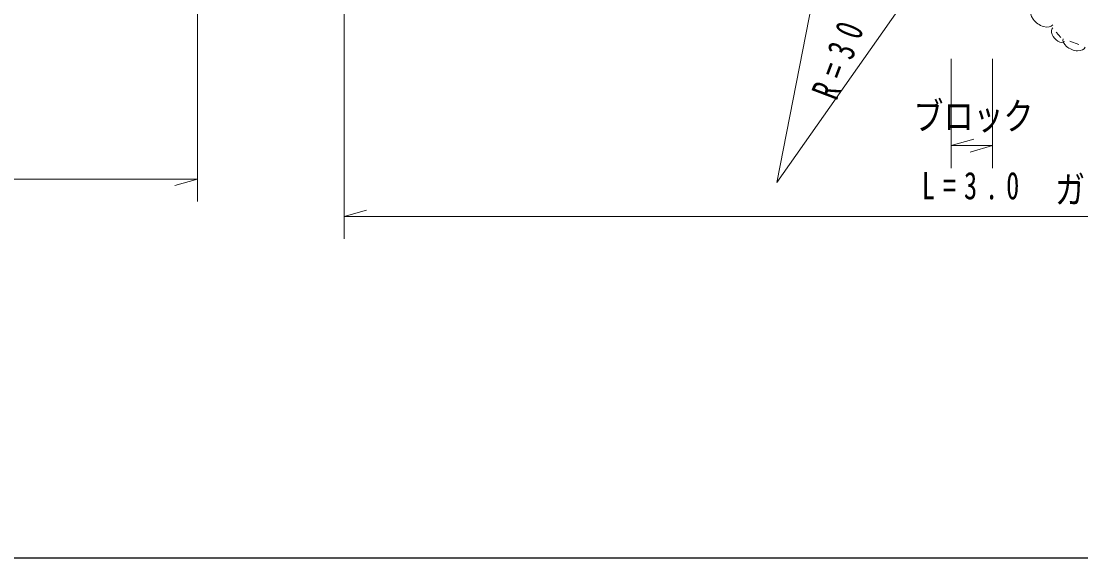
# Model space of a CAD drawing. Units: millimetres, scale not verified. Extents: x 40000 to 680000, y 20000 to 380000.
# Drawn here: x 289740 to 360384, y 205000 to 240808 of the extents above; entities that cross this region are included whole.
import ezdxf
from ezdxf.enums import TextEntityAlignment as Align

# ---------------------------------------------------------------- set-up
doc = ezdxf.new("R2010")
doc.units = ezdxf.units.MM
doc.header["$LTSCALE"] = 1000
for name, color, linetype, lineweight in [('M-BGD', 7, 'Continuous', 13), ('M-BMK-HTXT', 7, 'Continuous', 13), ('M-STR-HTXT', 7, 'Continuous', 13), ('M-TTL-BAND', 7, 'Continuous', 25)]:
    doc.layers.add(name, color=color, linetype=linetype, lineweight=lineweight)
doc.styles.add('ＭＳ ゴシック', font='')
doc.styles.get('ＭＳ ゴシック').set_extended_font_data('MS Gothic')

# ---------------------------------------------------------------- blocks, each defined once
blk = doc.blocks.new('BUHIN1')
at = {"color": 7, "linetype": 'Continuous', "lineweight": 13}
blk.add_line((0, 0), (1507, -406), dxfattribs=at)

msp = doc.modelspace()

# ---------------------------------------------------------------- linework, layer by layer
at = {"layer": 'M-BGD'}
for p, q in [((358749, 240082), (359058, 239718)), ((359655, 239467), (360244, 239243))]:
    msp.add_line(p, q, dxfattribs=at)
for centre, major_axis, start_param, end_param in [((357810, 241060), (-701, 491), 6.283185, 9.424778), ((358904, 239900), (-386, 456), 6.283185, 9.424778), ((359949, 239355), (-736, 281), 0, 3.141593)]:
    msp.add_ellipse(centre, major_axis=major_axis, ratio=0.6, start_param=start_param, end_param=end_param, dxfattribs=at)
at = {"layer": 'M-BMK-HTXT'}
msp.add_lwpolyline([(345949, 259796), (340127, 230035), (357515, 254819)], dxfattribs=at)
at = {"layer": 'M-STR-HTXT'}
for p, q in [((301487, 243518), (301487, 228767)), ((311270, 226277), (311270, 243387)), ((351752, 238295), (351752, 231005)), ((354505, 238295), (354505, 231005)), ((351752, 232505), (354505, 232505)), ((85594, 230267), (301487, 230267)), ((311270, 227777), (417862, 227777))]:
    msp.add_line(p, q, dxfattribs=at)
at = {"layer": 'M-TTL-BAND'}
msp.add_line((40000, 205000), (579000, 205000), dxfattribs=at)

# ---------------------------------------------------------------- block references
at = {"layer": 'M-STR-HTXT'}
for p, rotation in [((351752, 232505), 31.11065), ((354505, 232505), 211.11065), ((301487, 230267), 211.11065), ((311270, 227777), 31.11065)]:
    msp.add_blockref('BUHIN1', p, dxfattribs=dict(at, rotation=rotation))

# ---------------------------------------------------------------- texts
at = {"layer": 'M-BMK-HTXT', "insert": (344130, 235434), "char_height": 1833, "attachment_point": 7, "rotation": 69.2, "style": 'ＭＳ ゴシック'}
msp.add_mtext('\\T1.65;\\W0.7;R=30', dxfattribs=at)
at = {"layer": 'M-STR-HTXT', "style": 'ＭＳ ゴシック', "width": 0.8}
for s, p in [('ブロック', (349229, 233008)), ('ガードレール', (358666, 228106))]:
    msp.add_text(s, height=1833, dxfattribs=at).set_placement(p, align=Align.BOTTOM_LEFT)
at = {"layer": 'M-STR-HTXT', "insert": (349787, 228891), "char_height": 1833, "attachment_point": 7, "style": 'ＭＳ ゴシック'}
msp.add_mtext('\\T1.61;\\W0.7;L=3.0', dxfattribs=at)

doc.saveas('drawing.dxf')
